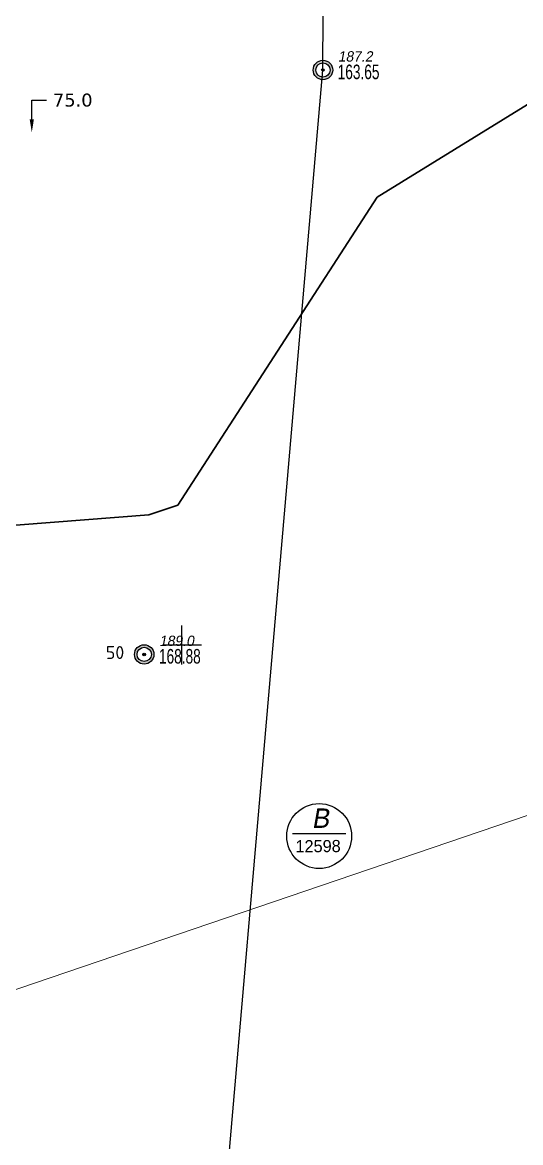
# Model space of a CAD drawing. Header units: millimetres. Extents: x 0 to 6474735, y 0 to 11273163.
# Drawn here: x 3233550.8 to 3233704.4, y 5635446.5 to 5635792 of the extents above; entities that cross this region are included whole.
import ezdxf
from ezdxf import colors
from ezdxf.entities.mleader import LeaderData, LeaderLine
from ezdxf.enums import TextEntityAlignment as Align
from ezdxf.math import Vec2, Vec3

# ---------------------------------------------------------------- set-up
doc = ezdxf.new("R2010")
doc.units = ezdxf.units.MM
doc.header["$PDMODE"] = 32
doc.header["$PDSIZE"] = 0.8
doc.linetypes.add('AHIDDEN4', pattern=[7, 5, -2])
for name, color, linetype in [('1 доб', 7, 'Continuous'), ('5 р1ків', 7, 'Continuous'), ('ВЫСОТЫ', 7, 'Continuous'), ('Контур запасів', 7, 'Continuous'), ('кресты', 7, 'Continuous'), ('оформлення', 7, 'Continuous'), ('ОШИБКИ', 7, 'Continuous'), ('ПЛАН НА КІНЕЦЬ', 7, 'Continuous'), ('ПРОМЫШЛЕННЫЕ', 7, 'Continuous'), ('ПРОФІЛЬ_БОРТА', 7, 'Continuous'), ('ПУНКТЫ', 7, 'Continuous')]:
    doc.layers.add(name, color=color, linetype=linetype)
doc.styles.add('grad', font='grad.shx')
doc.styles.add('ISO Proportional', font='isocpeur.ttf')
doc.styles.add('universw', font='universw.shx', dxfattribs={"oblique": 10})
doc.styles.add('user', font='symeteo.shx', dxfattribs={"height": 2.5})
doc.styles.add('стиль1', font='verdana.ttf', dxfattribs={"height": 4})

# ---------------------------------------------------------------- blocks, each defined once
blk = doc.blocks.new('89_1')
h = blk.add_hatch(color=256)
h.paths.add_polyline_path([(-1.5, 0, 1), (1.5, 0, 1)])
h.paths.add_polyline_path([(1.1, 0, -1), (-1.1, 0, -1)], flags=16)
h.paths.add_polyline_path([(0.06, 0, -1), (-0.06, 0, -1)], flags=0)
for radius in [1.5, 1.1, 0.0622]:
    blk.add_circle((0, 0), radius)
at = {"color": 7, "linetype": 'Continuous', "style": 'grad', "oblique": 10, "width": 0.7}
for tag, p in [('P37', (6.48, 0.16)), ('P4', (6.45, -2.94))]:
    blk.add_attdef(tag, text='', height=2.5, dxfattribs=at).set_placement(p, align=Align.CENTER)
at = {"color": 7, "linetype": 'Continuous', "style": 'user', "flags": 8}
blk.add_attdef('ddddd', (2.53, -1.14), '', height=2.5, dxfattribs=at)
blk = doc.blocks.new('POINTINV')
at = {"layer": 'ПУНКТЫ', "color": 0, "linetype": 'Continuous'}
blk.add_point((0, 0), dxfattribs=at)
at = {"layer": 'ВЫСОТЫ', "color": 0, "style": 'grad', "width": 0.7}
blk.add_attdef('POINT_H', (1.6, -0.8), '', height=1.65, dxfattribs=at)
at = {"layer": 'ОШИБКИ', "color": 0, "linetype": 'Continuous', "style": 'grad', "width": 0.7, "flags": 1}
blk.add_attdef('POINT_MX', text='', height=1.65, dxfattribs=at).set_placement((-4.2077, 4.453385), align=Align.RIGHT)
blk.add_attdef('POINT_MY', (2.8923, 4.253385), '', height=1.65, dxfattribs=at)

msp = doc.modelspace()

# ---------------------------------------------------------------- linework, layer by layer
at = {"layer": '1 доб', "linetype": 'Continuous', "lineweight": 30}
msp.add_lwpolyline([(3233327.039, 5635414.733), (3233343.778, 5635456.159), (3233365.564, 5635502.369), (3233400.416, 5635561.673), (3233422.801, 5635598.31), (3233501.093, 5635633.276), (3233589.771, 5635640.154), (3233598.703, 5635643.13), (3233660.229, 5635738.041), (3233715.432, 5635772.049)], dxfattribs=at)
msp.add_lwpolyline([(3233327.039, 5635414.733), (3233343.778, 5635456.159), (3233365.564, 5635502.369), (3233400.416, 5635561.673), (3233422.801, 5635598.31), (3233501.093, 5635633.276), (3233589.771, 5635640.154), (3233598.703, 5635643.13), (3233660.229, 5635738.041), (3233715.432, 5635772.049)], dxfattribs=at)
at = {"layer": '1 доб', "color": 3, "linetype": 'Continuous', "lineweight": 30}
msp.add_lwpolyline([(3233327.039, 5635414.733), (3233343.778, 5635456.159), (3233365.564, 5635502.369), (3233400.416, 5635561.673), (3233422.801, 5635598.31), (3233501.093, 5635633.276), (3233589.771, 5635640.154), (3233598.703, 5635643.13), (3233660.229, 5635738.041), (3233715.432, 5635772.049)], dxfattribs=at)
at = {"layer": 'Контур запасів', "color": 5, "linetype": 'Continuous', "lineweight": 15}
msp.add_lwpolyline([(3233406.759, 5635492.025), (3233520.327, 5635484.078), (3233736.061, 5635557.437), (3233892.023, 5635420.863)], dxfattribs=at)
at = {"layer": 'кресты', "color": 3, "linetype": 'Continuous'}
for p, q in [((3233600, 5635594), (3233600, 5635606)), ((3233594, 5635600), (3233606, 5635600))]:
    msp.add_line(p, q, dxfattribs=at)
at = {"layer": 'оформлення', "color": 7, "linetype": 'Continuous'}
msp.add_line((3233634.125, 5635541.818), (3233650.531, 5635541.818), dxfattribs=at)
msp.add_circle((3233642.321, 5635541.054), 10, dxfattribs=at)
at = {"layer": 'ПРОФІЛЬ_БОРТА'}
msp.add_lwpolyline([(3233591.516, 5635164.753), (3233597.073, 5635240.683), (3233643.472, 5635777.281), (3233644.101, 5635883.242), (3233629.837, 5636001.147), (3233677.57, 5636160.94), (3233704.005, 5636249.433)], dxfattribs=at)

# ---------------------------------------------------------------- block references
at = {"layer": 'ПРОМЫШЛЕННЫЕ', "color": 7, "linetype": 'Continuous', "xscale": 1.999999999985556, "yscale": 1.999999999985556, "zscale": 1.999999999985556, "rotation": 353.291126940981}
for p in [(3233643.479, 5635777.286), (3233588.353, 5635597.075)]:
    msp.add_blockref('89_1', p, dxfattribs=at)
at = {"layer": 'ПУНКТЫ', "color": 7, "linetype": 'Continuous'}
ref = msp.add_blockref('POINTINV', (3233643.472, 5635777.281), dxfattribs=at)
ref.add_attrib('POINT_H', '187.2', (3233648.097, 5635779.874), dxfattribs={"layer": 'ВЫСОТЫ', "color": 0, "height": 3.2, "style": 'universw', "oblique": 10})
ref = msp.add_blockref('POINTINV', (3233588.354, 5635597.073), dxfattribs=at)
ref.add_attrib('POINT_H', '189.0', (3233592.98, 5635599.665), dxfattribs={"layer": 'ВЫСОТЫ', "color": 0, "height": 3.2, "style": 'universw', "oblique": 10})

# ---------------------------------------------------------------- texts
at = {"layer": 'ВЫСОТЫ', "color": 0, "style": 'grad', "width": 0.7}
for tag, p in [('163.65', (3233648.019, 5635774.46)), ('168.88', (3233592.902, 5635594.251))]:
    msp.add_attdef(tag, p, '', height=4.501, dxfattribs=at)
at = {"layer": 'оформлення', "color": 7, "linetype": 'Continuous', "lineweight": 20, "insert": (3233640.017, 5635549.584), "char_height": 6, "width": 2.52529, "attachment_point": 1, "style": 'universw'}
msp.add_mtext('В', dxfattribs=at)
at = {"layer": 'оформлення', "color": 7, "insert": (3233634.998, 5635539.791), "char_height": 1.50033, "width": 18.35965, "attachment_point": 1, "rotation": 0.30327}
msp.add_mtext('{\\H2.5x;12598}', dxfattribs=at)
at = {"layer": 'ПЛАН НА КІНЕЦЬ', "linetype": 'AHIDDEN4', "insert": (3233576.538, 5635599.658), "char_height": 4, "attachment_point": 1, "style": 'ISO Proportional'}
msp.add_mtext_dynamic_manual_height_columns('50', width=8.18768, gutter_width=7.5, heights=[0], dxfattribs=at)

# ---------------------------------------------------------------- leaders
at = {"layer": '5 р1ків'}
ml = msp.add_multileader_mtext('Standard', dxfattribs=at)
ml.set_content('75.0', color=256, style='стиль1')
ml.set_leader_properties()
ml.build(insert=Vec2(0, 0))
ml.multileader.update_dxf_attribs({"text_right_attachment_type": 6, "dogleg_length": 0.36})
ctx = ml.context
ctx.base_point, ctx.plane_origin = Vec3(3233558.208, 5635767.982), Vec3(3233553.679, 5635758.088)
ctx.right_attachment = 6
notes = []
notes.append((ctx, [(0, (1, 1, 0), (3233553.679, 5635767.982), (1, 0), 4.53, [(0, [(3233553.679, 5635758.088)], 0, [])])]))
ctx.mtext.insert, ctx.mtext.flow_direction = Vec3(3233560.208, 5635770.023), 5
for ctx, leaders in notes:
    for number, flags, end, landing, length, lines in leaders:
        leader = LeaderData()
        leader.index, (leader.has_last_leader_line, leader.has_dogleg_vector, leader.attachment_direction) = number, flags
        leader.last_leader_point, leader.dogleg_vector, leader.dogleg_length = Vec3(end), Vec3(landing), length
        for number, points, colour, breaks in lines:
            line = LeaderLine()
            line.index, line.vertices, line.color, line.breaks = number, Vec3.list(points), colors.encode_raw_color(colour), breaks
            leader.lines.append(line)
        ctx.leaders.append(leader)

doc.saveas('drawing.dxf')
